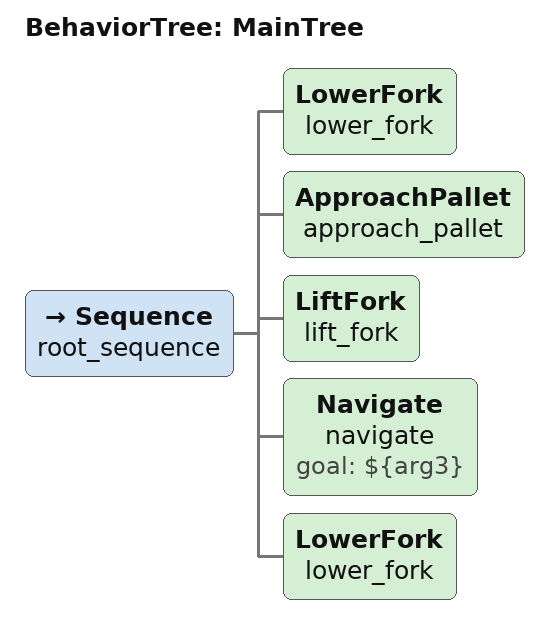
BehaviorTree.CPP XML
<root main_tree_to_execute = "MainTree">
    <BehaviorTree ID="MainTree">
        <Sequence name="root_sequence">
            <LowerFork      name="lower_fork"/>
            <ApproachPallet name="approach_pallet"/>
            <LiftFork       name="lift_fork"/>
            <!-- Navigate to third pddl argument-->
            <Navigate       name="navigate" goal="${arg3}"/>
            <LowerFork      name="lower_fork"/>
        </Sequence>
    </BehaviorTree>
</root>
